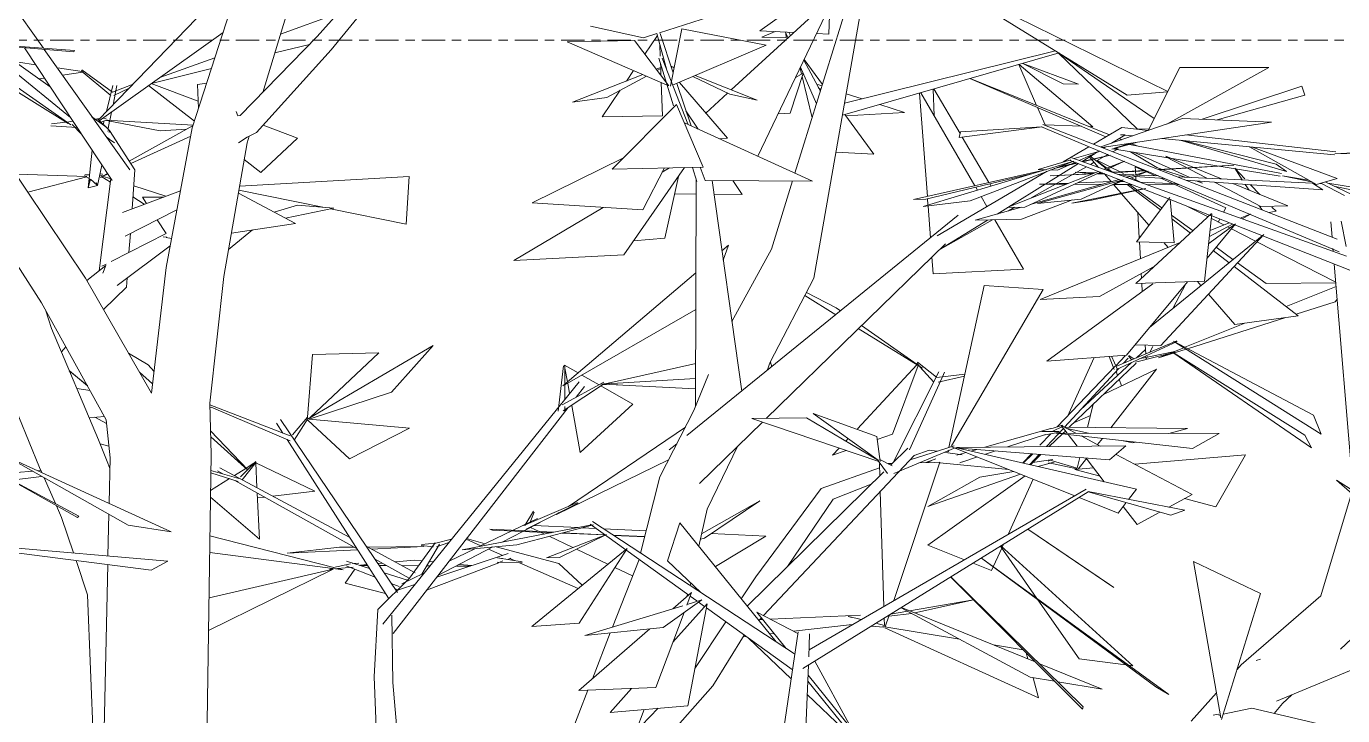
# Model space of a CAD drawing. Header units: millimetres. Extents: x 78096 to 288885, y -20632 to 149556.
# Drawn here: x 251988 to 252887, y 96038 to 96509 of the extents above; entities that cross this region are included whole.
import ezdxf

# ---------------------------------------------------------------- set-up
doc = ezdxf.new("R2010")
doc.units = ezdxf.units.MM
doc.linetypes.add('Centre', pattern=[31.75, 6.35, -4.7625, 15.875, -4.7625])
for name, color, linetype, lineweight in [('A-FLOR-LEVL', 51, 'Continuous', 9), ('G-IMPT', 8, 'Continuous', 9), ('L-PLNT', 71, 'Continuous', 9)]:
    doc.layers.add(name, color=color, linetype=linetype, lineweight=lineweight)

# ---------------------------------------------------------------- blocks, each defined once
blk = doc.blocks.new('ZZ-V - Tree Broadleaf 1 - 3dtree rotund SIMPLU-4826059-TOMH A-A')
at = {"layer": 'G-IMPT'}
for p, q in [((26489.94, 96502.42), (26546.08, 96565.65)), ((26499.49, 96493.37), (26551.66, 96557.26)), ((26436.25, 96544.55), (26340.49, 96445.5)), ((26404.65, 96440.02), (26437.94, 96543.39)), ((26837.3, 96541.46), (26724, 96505.06)), ((26792.66, 96506.27), (26838.26, 96539.16)), ((27071.39, 96464.89), (26917.39, 96540.76)), ((27043.62, 96462.47), (26918.28, 96539.76)), ((26279.99, 96526.86), (26302.88, 96494.53)), ((26452.76, 96464.21), (26473.52, 96531.92)), ((26772.99, 96465.99), (26842.26, 96529.58)), ((26791.1, 96420.71), (26842.76, 96528.37)), ((26816.58, 96409.13), (26853.07, 96527)), ((26503.89, 96518.13), (26465, 96504.12)), ((26829.47, 96337.37), (26860.97, 96516.6)), ((26840.36, 96523.37), (26839.69, 96504.15)), ((26676.85, 96509.51), (26713.06, 96501.55)), ((26731.51, 96468.49), (26739.33, 96507.66)), ((26796.92, 96496.67), (26739.33, 96507.66)), ((26792.66, 96506.27), (26815.73, 96505.23)), ((26208.93, 96501.65), (26323.77, 96491.98)), ((26324.05, 96492.93), (26209.31, 96501.64)), ((26425.65, 96505.23), (26341.11, 96444.91)), ((26437.37, 96448.4), (26489.94, 96502.42)), ((26706.83, 96499.71), (26660.79, 96498.88)), ((26729.24, 96469.19), (26660.79, 96498.88)), ((26706.83, 96499.71), (26730.44, 96468.67)), ((26722.17, 96504.47), (26713.06, 96501.55)), ((26713.89, 96490.43), (26722.52, 96503.17)), ((26722.17, 96504.49), (26728.91, 96479.54)), ((26724.32, 96504.5), (26733.35, 96477.68)), ((26793.87, 96502.06), (26802.97, 96505.8)), ((26793.87, 96502.06), (26810.48, 96501.6)), ((26810.03, 96505.48), (26811.73, 96501.55)), ((26810.25, 96504.98), (26810.48, 96501.6)), ((26812.42, 96505.38), (26813.56, 96503.24)), ((26831.32, 96504.53), (26839.69, 96504.15)), ((26279.03, 96488.46), (26307.59, 96468.02)), ((26289.88, 96494.83), (26349.87, 96404.01)), ((26303.48, 96493.69), (26361.87, 96411.24)), ((26324.05, 96492.93), (26323.77, 96491.98)), ((26448.6, 96436.8), (26499.49, 96493.37)), ((26484.8, 96497.13), (26461.05, 96491.25)), ((26724.23, 96496.87), (26724.5, 96489.15)), ((26796.92, 96496.67), (26732.96, 96469.11)), ((26997.02, 96491.21), (26849.03, 96448.66)), ((26994.71, 96492.63), (26850.46, 96456.84)), ((27050.43, 96439.44), (26996.59, 96491.08)), ((27062.13, 96446.54), (26996.98, 96491.2)), ((26256.84, 96482.34), (26319.87, 96442.99)), ((26258.22, 96486.42), (26321.68, 96442.04)), ((26280.29, 96480.73), (26321.36, 96447.17)), ((26297.58, 96483.18), (26285.92, 96484.89)), ((26329.44, 96478.49), (26312.48, 96480.98)), ((26329.09, 96479.62), (26350.07, 96464.46)), ((26417.69, 96480.52), (26376.86, 96470.42)), ((26420.08, 96487.94), (26382.38, 96474.36)), ((26721.79, 96480.05), (26725.45, 96481.49)), ((26725.61, 96480.97), (26722.4, 96479.25)), ((26723.56, 96487.6), (26733.61, 96455.03)), ((26724.68, 96483.98), (26724.78, 96481.23)), ((26724.8, 96480.53), (26724.97, 96475.87)), ((26725.73, 96487.73), (26743.23, 96442.71)), ((26734.02, 96481.06), (26731.87, 96482.08)), ((26732.05, 96482.11), (26734.07, 96481.32)), ((26821.08, 96476.8), (26820.06, 96481.06)), ((26820.33, 96481.61), (26831.21, 96456.39)), ((26822.58, 96486.31), (26833.9, 96465.08)), ((26822.79, 96486.75), (26835.34, 96469.72)), ((26981.65, 96455.42), (26969.5, 96483.3)), ((26969.79, 96483.38), (27020.11, 96440.76)), ((26999.87, 96470.16), (26972.3, 96484.1)), ((26972.36, 96484.12), (27010.28, 96470)), ((27079.67, 96481.3), (27057.94, 96438.23)), ((27140.46, 96481.28), (27070.65, 96442.66)), ((27079.67, 96481.3), (27140.46, 96481.28)), ((26300, 96473.45), (26303.62, 96474.03)), ((26316.02, 96475.98), (26329.82, 96478.16)), ((26328.69, 96479.12), (26348.89, 96462.04)), ((26408.31, 96469.66), (26414.49, 96470.57)), ((26664.55, 96457.52), (26712.57, 96476.42)), ((26715.07, 96475.34), (26688, 96460.88)), ((26701.42, 96472.03), (26706.25, 96479.16)), ((26725.14, 96470.97), (26725.94, 96448.33)), ((26735.82, 96470.34), (26745.56, 96441.39)), ((26770.44, 96432.95), (26737.59, 96471.11)), ((26772.02, 96463.04), (26746.72, 96475.04)), ((26748.29, 96475.72), (26790.75, 96458.99)), ((26813.33, 96450.11), (26822.21, 96477.25)), ((26816.85, 96474.35), (26822.14, 96477.41)), ((26828.25, 96446.82), (26821.49, 96475.07)), ((27029.13, 96433.91), (26936.16, 96473.71)), ((26936.2, 96473.72), (27031.55, 96435.32)), ((26350.36, 96468.99), (26345.98, 96451.18)), ((26364.15, 96469.97), (26350.19, 96464.37)), ((26353.14, 96468.88), (26350.47, 96455.82)), ((26361.46, 96467.19), (26351.15, 96462.06)), ((26360.91, 96466.62), (26359.57, 96466.14)), ((26406.17, 96444.72), (26374.84, 96468.98)), ((26376.62, 96470.25), (26408.72, 96458.32)), ((26408.31, 96469.66), (26408.9, 96453.21)), ((26684.89, 96447.63), (26697.19, 96465.79)), ((26755.68, 96450.1), (26770.54, 96463.74)), ((26772.02, 96463.04), (26790.75, 96458.99)), ((26832.24, 96469.58), (26835.02, 96468.69)), ((26834.18, 96465.99), (26832.51, 96467.7)), ((26851.61, 96463.36), (26862.56, 96459.84)), ((26907.03, 96393.19), (26901.77, 96463.82)), ((26939.5, 96400.49), (26902.52, 96464.04)), ((26911.66, 96448.35), (26911.04, 96466.49)), ((26911.51, 96466.62), (26929.39, 96436.22)), ((26999.87, 96470.16), (27010.28, 96470)), ((27071.27, 96464.65), (27043.62, 96462.47)), ((27163, 96468.54), (27094.8, 96445.91)), ((27105.09, 96445.5), (27165.02, 96462.29)), ((27163, 96468.54), (27165.02, 96462.29)), ((26664.55, 96457.52), (26688, 96460.88)), ((26735.57, 96455.95), (26691.63, 96411.79)), ((26753.83, 96413.2), (26735.57, 96455.95)), ((26874.53, 96455.99), (26891.51, 96450.53)), ((26987.45, 96442.13), (26982.29, 96453.97)), ((26308.48, 96442.68), (26318.15, 96443.9)), ((26318.88, 96444), (26323.11, 96444.53)), ((26336.11, 96447.61), (26346.29, 96440.33)), ((26341.3, 96446.34), (26338.26, 96446.07)), ((26339.84, 96446.13), (26348.04, 96438.23)), ((26346.49, 96445.55), (26342.04, 96444.01)), ((26345.8, 96446.74), (26343.38, 96446.53)), ((26344.43, 96444.84), (26343.8, 96442.31)), ((26405.23, 96441.82), (26345.55, 96445.22)), ((26382.61, 96437.91), (26346.08, 96444.99)), ((26348.17, 96444.58), (26347.17, 96439.7)), ((26349.46, 96450.86), (26348.27, 96445.07)), ((26435.71, 96448.22), (26434.69, 96451.17)), ((26435.71, 96448.22), (26437.37, 96448.4)), ((26684.89, 96447.63), (26725.94, 96448.33)), ((26828.61, 96403.67), (26741, 96443.46)), ((26741, 96443.46), (26741.51, 96442.05)), ((26750.48, 96439.16), (26742.08, 96451.73)), ((26813.33, 96450.11), (26804.99, 96449.64)), ((26850.54, 96449.09), (26870.45, 96422.05)), ((26851.52, 96448.31), (26891.51, 96450.53)), ((27081.46, 96446.44), (27025.58, 96426.95)), ((27142.34, 96444.03), (27026.4, 96426.63)), ((27081.46, 96446.44), (27142.34, 96444.03)), ((26308.05, 96441.45), (26325.96, 96440.21)), ((26322.65, 96442.29), (26328.71, 96436.04)), ((26348.04, 96438.23), (26346.63, 96437.82)), ((26348.04, 96438.23), (26347.76, 96436.94)), ((26365.41, 96411.37), (26348.04, 96438.23)), ((26405.17, 96441.64), (26361.62, 96417.22)), ((26403.61, 96434.46), (26362.62, 96415.67)), ((26400.85, 96439.22), (26382.61, 96437.91)), ((26386.77, 96344.66), (26404.65, 96440.02)), ((26442.21, 96429.82), (26443.63, 96434.44)), ((26442.22, 96433.77), (26448.6, 96436.8)), ((26453.11, 96441.81), (26476.65, 96433.06)), ((26985.46, 96440.72), (26928.73, 96433.49)), ((26929.66, 96437.32), (26928.73, 96433.49)), ((26929.66, 96437.32), (26985.35, 96440.79)), ((26985.08, 96440.74), (27188.59, 96355.17)), ((26985.89, 96442.43), (27187.22, 96363.89)), ((26987.45, 96442.13), (27012.39, 96441.08)), ((27017.82, 96440.85), (27020.11, 96440.76)), ((27039.93, 96440.24), (27020.58, 96428.9)), ((27041.9, 96435.06), (27032.94, 96429.51)), ((27039.09, 96435.32), (27042.33, 96435.32)), ((27039.09, 96435.32), (27047.38, 96434.55)), ((27039.93, 96440.24), (27057.84, 96438.2)), ((27058.41, 96439.17), (27050.43, 96439.44)), ((27083.8, 96435.24), (27186.17, 96423.58)), ((26345.94, 96433.74), (26347.77, 96432.47)), ((26347.88, 96432.39), (26351.51, 96429.89)), ((26426.23, 96338.37), (26442.21, 96429.82)), ((26442.22, 96433.77), (26436.34, 96429.82)), ((26451.56, 96409.58), (26476.65, 96433.06)), ((26770.44, 96432.95), (26765.12, 96432.51)), ((26930.84, 96433.76), (26949.13, 96402.66)), ((27017.51, 96427.1), (26999.77, 96416.7)), ((27028.87, 96427), (27027.55, 96426.18)), ((27033.19, 96425.37), (27050.72, 96430.28)), ((27037.41, 96425.76), (27033.73, 96425.74)), ((27033.73, 96425.74), (27148.19, 96406.93)), ((27037.41, 96425.76), (27033.83, 96423.73)), ((27045.19, 96429.45), (27035.01, 96426.07)), ((27038.08, 96432.69), (27039.92, 96431.95)), ((27045.18, 96428.72), (27149.17, 96408.87)), ((27046.8, 96429.18), (27050.41, 96427.73)), ((27066.97, 96432.72), (27185.41, 96421.64)), ((27152.51, 96410.3), (27079.9, 96431.51)), ((27145.47, 96415.12), (27081.87, 96431.32)), ((27127.09, 96427.1), (27128.92, 96426.16)), ((27127.3, 96427.08), (27172.9, 96401.25)), ((27187.16, 96405.5), (27129.26, 96426.89)), ((26331.6, 96337.36), (26277.88, 96417.39)), ((26336.12, 96424.83), (26333.48, 96398.95)), ((26451.56, 96409.58), (26440.21, 96418.37)), ((26637.01, 96388.85), (26699.34, 96419.53)), ((26844.6, 96423.49), (26870.45, 96422.05)), ((27007.13, 96417.3), (26904.2, 96386.18)), ((26936.22, 96390.22), (27007.13, 96417.3)), ((26982.75, 96411.67), (27005, 96418.25)), ((27004.75, 96417.81), (27073.02, 96390.98)), ((27008.07, 96416.51), (27005.39, 96415.32)), ((27005.77, 96419.59), (27193.56, 96352.31)), ((27007.48, 96418.98), (27024.99, 96424.16)), ((27024.91, 96423.99), (27010.89, 96417.76)), ((27021.72, 96422.57), (27012.83, 96417.07)), ((27012.95, 96417.02), (27031.88, 96421.28)), ((27013.38, 96416.87), (27031.89, 96421.27)), ((27017.48, 96420.69), (27024.12, 96413.02)), ((27029.35, 96412.28), (27018.06, 96420.95)), ((27021.1, 96416.51), (27018.5, 96415.03)), ((27030.3, 96421.72), (27022.67, 96417.4)), ((27029.8, 96412.46), (27022.84, 96417.5)), ((27023.39, 96417.81), (27032.09, 96413.36)), ((27041.73, 96417.15), (27027.84, 96411.69)), ((27028.97, 96411.28), (27041.74, 96417.15)), ((27063.84, 96412.83), (27045.97, 96423.73)), ((27048.22, 96423.36), (27073.63, 96411.95)), ((27097.98, 96405.64), (27070.03, 96420.29)), ((27108.08, 96405.17), (27070.13, 96420.6)), ((27221.47, 96424.39), (27185.62, 96422.17)), ((27185.62, 96422.17), (27213.74, 96423.16)), ((26332.62, 96406.67), (26285.51, 96408.43)), ((26331.11, 96407.89), (26334.39, 96407.82)), ((26342.91, 96414.55), (26339.87, 96400.55)), ((26343.45, 96407.93), (26341.27, 96406.99)), ((26343.1, 96408.57), (26341.58, 96408.41)), ((26346.68, 96408.84), (26343.4, 96407)), ((26346.93, 96408.47), (26343.6, 96406.94)), ((26363.51, 96384.68), (26365.41, 96411.37)), ((26753.83, 96413.2), (26691.63, 96411.79)), ((26699.63, 96353.3), (26741.11, 96412.91)), ((26712.67, 96383.9), (26727.33, 96412.6)), ((26725.84, 96409.69), (26730.87, 96412.68)), ((26746.57, 96413.04), (26749.59, 96403.26)), ((26751.84, 96413.15), (26755.1, 96404.04)), ((26897.65, 96391.08), (26986.64, 96411.1)), ((26906.06, 96391.33), (26977.35, 96408.29)), ((26988.91, 96410.34), (26913.8, 96366.32)), ((27024.09, 96410.21), (26961.58, 96385.63)), ((26973.65, 96385.84), (27025.47, 96409.67)), ((26982.75, 96411.67), (26987.79, 96411.45)), ((27010.43, 96415.58), (26987.95, 96401.67)), ((26991.06, 96407.16), (27020.2, 96408.68)), ((26991.41, 96411.29), (26995.88, 96411.1)), ((27020.7, 96408.88), (26993.57, 96407.31)), ((26993.81, 96412.21), (27009.5, 96415.94)), ((27015.76, 96413.48), (26995.38, 96401.94)), ((27003.67, 96414.56), (26995.88, 96411.1)), ((26997.03, 96413.44), (27009.01, 96416.14)), ((27008.14, 96409.73), (27020.3, 96408.86)), ((27021.46, 96409.18), (27009.16, 96409.75)), ((27023.24, 96408.64), (27028.22, 96408.29)), ((27023.72, 96408.86), (27027.07, 96409.04)), ((27026.61, 96409.22), (27024.19, 96409.08)), ((27027.43, 96408.9), (27025.84, 96408.97)), ((27027.82, 96408.75), (27032.56, 96403.26)), ((27032.11, 96410.16), (27030.02, 96411.76)), ((27033.69, 96409.63), (27030.47, 96411.97)), ((27032.76, 96413.02), (27038.81, 96409.93)), ((27055.99, 96410.92), (27033.59, 96409.63)), ((27034.19, 96409.41), (27039.91, 96409.71)), ((27048.12, 96407.94), (27036.83, 96408.47)), ((27039.3, 96409.68), (27041.04, 96408.79)), ((27039.62, 96407.47), (27046.06, 96407)), ((27056.45, 96410.73), (27039.91, 96409.71)), ((27043.19, 96406.19), (27057.93, 96410.37)), ((27045.21, 96405.46), (27058.05, 96410.32)), ((27049.11, 96413.45), (27049.28, 96410.54)), ((27049.11, 96413.45), (27054.83, 96410.86)), ((27049.29, 96410.29), (27049.42, 96407.95)), ((27064.92, 96407.17), (27051.38, 96407.79)), ((27055.27, 96410.66), (27056.69, 96410.01)), ((27056.94, 96409.9), (27062.74, 96407.27)), ((27063.84, 96412.83), (27067.5, 96411.59)), ((27116.47, 96414.43), (27065.28, 96411.46)), ((27116.47, 96414.43), (27065.7, 96411.3)), ((27067.96, 96411.44), (27083.14, 96406.32)), ((27073.95, 96411.81), (27086.5, 96406.17)), ((27122.3, 96404.51), (27117.13, 96412.39)), ((27124, 96405.28), (27117.18, 96412.38)), ((27145.47, 96415.12), (27152.51, 96410.3)), ((26301.57, 96320.52), (26249.7, 96401.11)), ((26292.22, 96396.02), (26332.69, 96406.62)), ((26330.73, 96407.25), (26334.14, 96405.36)), ((26333.48, 96398.95), (26334.36, 96405.2)), ((26335.03, 96404.86), (26333.48, 96398.95)), ((26339.87, 96400.55), (26333.48, 96398.95)), ((26335.03, 96404.86), (26339.87, 96400.55)), ((26339.87, 96400.55), (26338.95, 96402.77)), ((26340.96, 96342.21), (26349, 96405.33)), ((26343.16, 96406.87), (26341.91, 96406.16)), ((26348.67, 96402.81), (26342.87, 96406.6)), ((26348.98, 96405.24), (26343.33, 96407.02)), ((26386.62, 96393.33), (26364.62, 96400.29)), ((26552.83, 96406.7), (26437.03, 96400.18)), ((26552.83, 96406.7), (26550.91, 96374.19)), ((26727.7, 96364.73), (26736.9, 96406.86)), ((26749.1, 96404.71), (26748.61, 96249.61)), ((26828.61, 96403.67), (26755.1, 96404.04)), ((26759.9, 96404.02), (26780.16, 96260.09)), ((26780.36, 96394.44), (26774.01, 96403.95)), ((26800.5, 96357.2), (26814.91, 96403.74)), ((26941.31, 96397.4), (26940.12, 96399.43)), ((26949.68, 96401.71), (26950.57, 96400.2)), ((26987.6, 96401.45), (26962.81, 96386.11)), ((26977.42, 96387.53), (27038.04, 96404.73)), ((26994.58, 96401.48), (26978.01, 96392.09)), ((27040.91, 96404.58), (26982.34, 96388.3)), ((27003.81, 96402.24), (26983.62, 96401.52)), ((27001.82, 96401.45), (26983.62, 96401.51)), ((27025.54, 96401.37), (27007.56, 96401.43)), ((27032.91, 96403.27), (27009.77, 96402.45)), ((27012.26, 96391.33), (27040.23, 96404.16)), ((27019.16, 96390.61), (27056.4, 96398.63)), ((27033.05, 96400.86), (27040.61, 96403.72)), ((27034.25, 96401.31), (27039.45, 96395.3)), ((27046.77, 96401.3), (27034.32, 96401.34)), ((27039.72, 96403.39), (27041.67, 96403.3)), ((27066.28, 96383.91), (27043.63, 96401.31)), ((27067.3, 96385.27), (27045.18, 96401.3)), ((27046.55, 96405.97), (27052.69, 96402.83)), ((27048.77, 96406.81), (27069.29, 96405.33)), ((27049.49, 96406.76), (27049.62, 96404.4)), ((27052.53, 96402.84), (27077.77, 96401.76)), ((27079.14, 96401.19), (27056.93, 96401.26)), ((27066.58, 96405.53), (27074.58, 96401.9)), ((27076.13, 96401.2), (27111.02, 96385.38)), ((27170.18, 96402.3), (27077.82, 96406.57)), ((27083.64, 96404.3), (27177.28, 96397.56)), ((27090.66, 96403.79), (27095.2, 96402.26)), ((27092.01, 96403.7), (27095.2, 96402.26)), ((27134.97, 96386.25), (27103.23, 96402.89)), ((27153.46, 96386.71), (27115.93, 96401.97)), ((27126.89, 96397.52), (27124.36, 96401.37)), ((27134.37, 96394.48), (27128, 96401.11)), ((27167.48, 96404.32), (27149.68, 96407.24)), ((27169.59, 96403.12), (27149.71, 96407.15)), ((27170.18, 96402.3), (27177.28, 96397.56)), ((27187.16, 96405.5), (27172.9, 96401.25)), ((27176.81, 96401.66), (27175.3, 96401.96)), ((27175.87, 96402.14), (27192.09, 96393.84)), ((27197.14, 96394.51), (27178.88, 96403.03)), ((27204.53, 96398.24), (27180.83, 96402.13)), ((27227.95, 96391.3), (27185.68, 96399.86)), ((26396.6, 96397.07), (26357.07, 96382.27)), ((26371.76, 96387.77), (26364.09, 96392.77)), ((26385.1, 96392.76), (26370.56, 96392.59)), ((26370.56, 96392.59), (26373.35, 96388.36)), ((26436.21, 96395.46), (26475.23, 96374.65)), ((26493.86, 96385.8), (26436.56, 96397.47)), ((26749.07, 96394.74), (26734.28, 96394.88)), ((26780.36, 96394.44), (26761.23, 96394.63)), ((26897.65, 96391.08), (26906.06, 96391.33)), ((26936.22, 96390.22), (26904.2, 96386.18)), ((26907.45, 96387.53), (26907.15, 96391.59)), ((26947.8, 96386.24), (26943.8, 96393.11)), ((26971.44, 96377.56), (27006.23, 96390.72)), ((27012.26, 96391.33), (26982.34, 96388.3)), ((27054.47, 96398.27), (27005.86, 96388.65)), ((27019.16, 96390.61), (27005.86, 96388.65)), ((27039.68, 96395.03), (27058.39, 96373.41)), ((27049.87, 96362.08), (27072.66, 96392.39)), ((27050, 96397.81), (27050.08, 96396.36)), ((27075.69, 96361.38), (27073.06, 96391.21)), ((27073.08, 96390.96), (27101.01, 96379.98)), ((26394.13, 96383.91), (26358.79, 96366.07)), ((26476.63, 96387.16), (26460.55, 96382.48)), ((26501.34, 96385.22), (26468.34, 96378.33)), ((26476.63, 96387.16), (26501.34, 96385.22)), ((26550.91, 96374.19), (26499.07, 96384.74)), ((26624.44, 96349.36), (26685.48, 96385.68)), ((26637.01, 96388.85), (26712.67, 96383.9)), ((26909.14, 96364.85), (26907.52, 96386.6)), ((26939.73, 96376.85), (26971.3, 96385.8)), ((26962.04, 96385.63), (26954.7, 96381.09)), ((26973.65, 96385.84), (26961.58, 96385.63)), ((26966.77, 96385.72), (26962.52, 96383.31)), ((27101.35, 96381.38), (27049.57, 96333.63)), ((27050.89, 96382.08), (27051.87, 96364.74)), ((27088.72, 96369.74), (27074.01, 96380.4)), ((27085.39, 96386.12), (27098.96, 96379.19)), ((27096.43, 96335.18), (27101.58, 96381.29)), ((27109.47, 96382.44), (27111.02, 96385.38)), ((27120.94, 96378.33), (27127.77, 96381.11)), ((27122.16, 96377.89), (27127.95, 96381.04)), ((27135.79, 96383.95), (27133.93, 96386.8)), ((27153.46, 96386.71), (27134.97, 96386.25)), ((27145.34, 96383.04), (27140.32, 96382.19)), ((27145.34, 96383.04), (27142.58, 96385.92)), ((26380.74, 96377.15), (26386.84, 96367.89)), ((26475.23, 96374.65), (26431.42, 96368.09)), ((26928.09, 96380.25), (26742.63, 96229.61)), ((26951.58, 96377.11), (26916.1, 96357)), ((26948.14, 96377.03), (26916.18, 96357.25)), ((26971.44, 96377.56), (26939.73, 96376.85)), ((26972.74, 96343.38), (26953.09, 96377.15)), ((27086.91, 96368.07), (27074.24, 96377.8)), ((27098.19, 96350.95), (27117.71, 96374.46)), ((27117.71, 96374.46), (27099.33, 96361.09)), ((27099.85, 96365.76), (27115.52, 96374.28)), ((27100.31, 96369.93), (27113.22, 96375.19)), ((27101.22, 96378.03), (27109.64, 96373.73)), ((27101.42, 96379.82), (27195.85, 96342.72)), ((27105.9, 96375.64), (27106.95, 96377.65)), ((27112.15, 96372.45), (27113.79, 96371.61)), ((27182.73, 96375.9), (27183.61, 96365.3)), ((27189.87, 96376.29), (27193.32, 96358.96)), ((26386.9, 96367.92), (26349.31, 96348.76)), ((26361.4, 96354.92), (26362.32, 96367.85)), ((26387.21, 96365.42), (26384.86, 96365.46)), ((26390.45, 96364.29), (26386.91, 96365.03)), ((26429.47, 96356.93), (26445.84, 96370.25)), ((26727.7, 96364.73), (26706.18, 96362.72)), ((27058.88, 96303.6), (27136.97, 96367.16)), ((27066.62, 96291.33), (27136.97, 96367.16)), ((27114.88, 96371.05), (27131.39, 96362.61)), ((26389.54, 96359.42), (26353.41, 96332.35)), ((26771.19, 96359.78), (26766.67, 96355.95)), ((26771.19, 96359.78), (26767.55, 96349.68)), ((26773.46, 96307.68), (26800.5, 96357.2)), ((26919.4, 96360.81), (26796.89, 96241.42)), ((26984.18, 96322.64), (27079.93, 96361.63)), ((27049.87, 96362.08), (27075.69, 96361.38)), ((27052.02, 96362.02), (27052.67, 96350.53)), ((27068.63, 96361.57), (27071.54, 96358.21)), ((27113.25, 96347.85), (27102.48, 96356.12)), ((27115.91, 96350.02), (27104.37, 96358.39)), ((27132.32, 96362.14), (27186.14, 96334.63)), ((27184.25, 96357.5), (27184.41, 96355.59)), ((26332.58, 96335.64), (26345.58, 96345.83)), ((26345.7, 96346.92), (26342.88, 96345.48)), ((26345.58, 96345.83), (26343.55, 96340.78)), ((26376.69, 96258.73), (26386.77, 96344.66)), ((26624.44, 96349.36), (26699.63, 96353.3)), ((26910.97, 96340.26), (26910.11, 96351.75)), ((27024.6, 96324.85), (27061.11, 96344.7)), ((27160.53, 96311.55), (27116.64, 96345.24)), ((27138.56, 96333.6), (27119, 96347.78)), ((27185.13, 96346.93), (27197.95, 96191.98)), ((26376.69, 96258.73), (26331.6, 96337.36)), ((26359.72, 96331.16), (26360.16, 96337.41)), ((26416.7, 96251.73), (26426.23, 96338.37)), ((26748.9, 96340.88), (26657.87, 96263.69)), ((26799.72, 96279.82), (26829.47, 96337.37)), ((26972.74, 96343.38), (26910.97, 96340.26)), ((27053.25, 96340.42), (27053.43, 96337.19)), ((26343.98, 96315.77), (26359.72, 96331.16)), ((26824.35, 96327.48), (26844.74, 96317.03)), ((26945.94, 96332.3), (26921.75, 96221.43)), ((26923.5, 96222.58), (26986.08, 96329.46)), ((26945.94, 96332.3), (26986.08, 96329.46)), ((27061.11, 96333.29), (26988.67, 96280.59)), ((27043.12, 96284.61), (27084.78, 96334.8)), ((27096.43, 96335.18), (27049.57, 96333.63)), ((27053.62, 96333.77), (27053.95, 96328.08)), ((27074.74, 96316.51), (27083.67, 96333.46)), ((27091.6, 96335.02), (27094.03, 96332.21)), ((27099.11, 96326.35), (27117.09, 96305.56)), ((27138.56, 96333.6), (27186.18, 96334.18)), ((27186.39, 96331.65), (27152.26, 96317.9)), ((26345.89, 96240.44), (26301.57, 96320.52)), ((26823.29, 96325.42), (26844.45, 96312.31)), ((27024.6, 96324.85), (26984.18, 96322.64)), ((27185.67, 96321.04), (27159.13, 96312.62)), ((27185.67, 96321.04), (27187.11, 96322.97)), ((26308.43, 96302.91), (26304.23, 96315.72)), ((26748.82, 96315.95), (26659.32, 96264.32)), ((26847.71, 96314.95), (26844.74, 96317.03)), ((27152.1, 96310.39), (27084.92, 96289.06)), ((27160.53, 96311.55), (27117.09, 96305.56)), ((26340.5, 96226.87), (26308.43, 96302.91)), ((26859.85, 96302.77), (26903.63, 96275.65)), ((26900.19, 96278.23), (26862.05, 96304.92)), ((27124.01, 96306.51), (27083.1, 96290.03)), ((26315.17, 96286.94), (26318.27, 96290.35)), ((26569.39, 96291.24), (26483.75, 96241.05)), ((26569.39, 96291.24), (26540.8, 96259.34)), ((27077.52, 96294.41), (27035.94, 96276.94)), ((27077.73, 96293.97), (27036.26, 96274.82)), ((27049.02, 96291.72), (27066.62, 96291.33)), ((27056.01, 96291.57), (27056.36, 96285.52)), ((27059, 96286.63), (27061.11, 96290.64)), ((27170.89, 96243.54), (27075.26, 96294.18)), ((27176.23, 96230.7), (27076.56, 96293.36)), ((26300.32, 96207.83), (26267.73, 96287.16)), ((26361.07, 96285.97), (26374.44, 96277.95)), ((26486.75, 96284.99), (26483.41, 96242.28)), ((26485.31, 96241.97), (26532.06, 96286.16)), ((26486.75, 96284.99), (26532.06, 96286.16)), ((27043.12, 96284.61), (26988.67, 96280.59)), ((27002.74, 96242.8), (27021.03, 96282.98)), ((27031.25, 96283.74), (27034.72, 96274.82)), ((27032.8, 96283.85), (27037.05, 96274.82)), ((27035.76, 96277.33), (27042.32, 96284.19)), ((27041.06, 96279.09), (27044.28, 96282.58)), ((27044.55, 96284.03), (27046.71, 96281.47)), ((27044.8, 96284.45), (27048.27, 96282.12)), ((27049.4, 96279.79), (27076.14, 96286.79)), ((27056.19, 96288.54), (27050.09, 96282.89)), ((27056.49, 96283.11), (27052.35, 96282.25)), ((27056.44, 96284.05), (27056.56, 96282)), ((27056.56, 96282), (27057.49, 96283.76)), ((27076.07, 96287.22), (27057.23, 96283.27)), ((27082.35, 96289.72), (27065.07, 96282.76)), ((27083.91, 96288.74), (27065.07, 96282.76)), ((27075.51, 96286.08), (27169.67, 96221.4)), ((27164.97, 96230.02), (27075.61, 96286.11)), ((26320.61, 96274.03), (26332.93, 96263.86)), ((26332.98, 96263.77), (26320.63, 96273.99)), ((26368.51, 96272.98), (26377.41, 96264.93)), ((26378.45, 96273.74), (26374.44, 96277.95)), ((26658.25, 96277.42), (26654.77, 96246.37)), ((26659.25, 96276.24), (26658.95, 96277.86)), ((26658.95, 96277.86), (26668.31, 96272.55)), ((26659.35, 96277.44), (26659.3, 96254.37)), ((26661.05, 96266.39), (26659.35, 96275.71)), ((26748.71, 96278.95), (26686.91, 96265.02)), ((26797.58, 96274.24), (26799.72, 96279.82)), ((26799.77, 96279.82), (26800.69, 96276.77)), ((26859.28, 96234.39), (26899.92, 96277.95)), ((26900.7, 96277.47), (26883.11, 96230.68)), ((26914.9, 96273.3), (26883.64, 96211.18)), ((26899.75, 96279.09), (26901.8, 96276.88)), ((26900.28, 96279.82), (26913.29, 96269.65)), ((26901.98, 96276.67), (26911.58, 96266.29)), ((26918.75, 96273.11), (26917.33, 96269.92)), ((26995.83, 96235.58), (27035.46, 96277.01)), ((27000.73, 96235.39), (27037.81, 96275.57)), ((27049.65, 96279.22), (27004.04, 96235.33)), ((27046.47, 96279.53), (27011.74, 96247.33)), ((27063.75, 96275.03), (27027.46, 96257.86)), ((27063.75, 96275.03), (27032.36, 96235.05)), ((27036.03, 96273.65), (27037.1, 96270.84)), ((26669.07, 96266.41), (26657.46, 96252.09)), ((26685.86, 96266.09), (26657.46, 96250.75)), ((26686.47, 96265.29), (26658.19, 96246.5)), ((26662.52, 96258.33), (26661.23, 96265.42)), ((26670.97, 96271.04), (26682.69, 96264.38)), ((26683.85, 96264.84), (26748.67, 96268.67)), ((26683.98, 96263.64), (26705.84, 96251.22)), ((26684.88, 96264.4), (26695.18, 96264.68)), ((26687.01, 96264.68), (26685.23, 96264.77)), ((26748.65, 96261.53), (26689.84, 96264.54)), ((26747.44, 96246.75), (26757.53, 96271.39)), ((26917.1, 96269.4), (26894.89, 96219.84)), ((26932.73, 96271.76), (26913.52, 96269.47)), ((26932.41, 96270.3), (26914.45, 96266.27)), ((27038.12, 96268.12), (27039.8, 96263.7)), ((26325.79, 96261.75), (26334.79, 96260.5)), ((26540.8, 96259.34), (26484.62, 96240.97)), ((26672.7, 96263.24), (26667.04, 96255.93)), ((26417.52, 96216.7), (26416.7, 96251.73)), ((26416.72, 96250.64), (26471.61, 96229.38)), ((26416.76, 96249.14), (26418.08, 96248.95)), ((26417.47, 96249.04), (26471.61, 96226.03)), ((26657.15, 96251.72), (26534.8, 96100.83)), ((26661.64, 96248.96), (26541.86, 96094.29)), ((26659.29, 96249.59), (26659.29, 96246.37)), ((26669.85, 96218.16), (26663.98, 96250.34)), ((26669.85, 96218.16), (26705.84, 96251.22)), ((26724.24, 96201.52), (26747.44, 96246.75)), ((27020.37, 96251.04), (27016.4, 96235.21)), ((26334.16, 96241.9), (26344.6, 96242.77)), ((26338.03, 96242.22), (26346.13, 96238.01)), ((26348.52, 96214.49), (26345.89, 96240.44)), ((26462.29, 96238.09), (26466.62, 96231.32)), ((26464.84, 96240.73), (26544.82, 96122.29)), ((26483.35, 96242.36), (26473.14, 96230.24)), ((26483.83, 96241.67), (26474.37, 96226.62)), ((26512.03, 96213.83), (26483.54, 96240.29)), ((26553.09, 96234.76), (26484.57, 96240.98)), ((26794.28, 96238.89), (26751.27, 96196.98)), ((26787.19, 96241.3), (26824.55, 96241.79)), ((26787.19, 96241.3), (26873.77, 96211.89)), ((26824.55, 96241.79), (26873.6, 96212.63)), ((26828.97, 96244.84), (26872.49, 96229.09)), ((26828.97, 96244.84), (26873.36, 96212.96)), ((26999.58, 96236.68), (26991.42, 96234.27)), ((27002.48, 96231.32), (26998.44, 96236.59)), ((26998.44, 96236.59), (27008.48, 96231.31)), ((27007.5, 96238.65), (27018.44, 96243.35)), ((27170.89, 96243.54), (27176.23, 96230.7)), ((26442.67, 96206.15), (26417.14, 96233.02)), ((26417.23, 96228.91), (26442.54, 96206.02)), ((26553.09, 96234.76), (26512.03, 96213.83)), ((26741.67, 96235.5), (26661.75, 96181.26)), ((26851.33, 96225.87), (26852.96, 96227.61)), ((26872.49, 96229.09), (26874.81, 96211.92)), ((26872.77, 96227.01), (26883.11, 96230.68)), ((26991.32, 96234.53), (26946.34, 96221.71)), ((26987.8, 96230.48), (26961.79, 96221.87)), ((26983.98, 96223.18), (26991.33, 96230.87)), ((26997.07, 96232.55), (26985.36, 96232.5)), ((26997.29, 96231.93), (26986.35, 96229.98)), ((26988.49, 96222.13), (26999.98, 96234.58)), ((26999.39, 96230.85), (26990.35, 96222.15)), ((26999.95, 96236.08), (26992.24, 96232.53)), ((27106.43, 96231.11), (26995.07, 96231.34)), ((26995.07, 96231.34), (27088.34, 96220.76)), ((26999.59, 96235.09), (26998.38, 96235.35)), ((27001.38, 96232.76), (26999.89, 96231.33)), ((27084.91, 96234.55), (27000.79, 96235.36)), ((27017.12, 96231.29), (27002.49, 96234.46)), ((27009.37, 96222.34), (27003.17, 96230.42)), ((27012.09, 96229.41), (27025.24, 96222.49)), ((27026.64, 96227.76), (27023.3, 96223.51)), ((27084.91, 96234.55), (27072.15, 96231.18)), ((27106.43, 96231.11), (27088.34, 96220.76)), ((27164.97, 96230.02), (27169.67, 96221.4)), ((26346.88, 96210.85), (26340.5, 96226.87)), ((26347.71, 96222.47), (26341.6, 96224.09)), ((26469.4, 96226.97), (26538.77, 96118.47)), ((26735.81, 96224.06), (26730.59, 96219.83)), ((26756.54, 96179.47), (26777.55, 96222.59)), ((26842.3, 96216.2), (26846.82, 96221.04)), ((26842.3, 96216.2), (26851.49, 96219.46)), ((26893.72, 96221.1), (26882.03, 96209.59)), ((26925.97, 96221.36), (26884.04, 96203.82)), ((26925.39, 96222.57), (26895.21, 96213.09)), ((26897.97, 96216.02), (26908.36, 96219.73)), ((26908.36, 96219.73), (26913.81, 96218.93)), ((26921.11, 96218.5), (26921.86, 96219.77)), ((26923.17, 96222.27), (27007.88, 96188.46)), ((27031.6, 96212.99), (26926.15, 96221.28)), ((27042.76, 96222.66), (26927.03, 96221.52)), ((27050.04, 96193.04), (26928.17, 96221.12)), ((26940.77, 96220.13), (26937.06, 96219.07)), ((26953.52, 96219.13), (26946.67, 96216.86)), ((27031.6, 96212.99), (27042.76, 96222.66)), ((27047.57, 96224.69), (27040.89, 96226.14)), ((27049.39, 96225.18), (27047.57, 96224.69)), ((26360.89, 96168.37), (26276.96, 96215.76)), ((26390.33, 96163.88), (26277.79, 96215.45)), ((26348.35, 96207.15), (26346.88, 96210.85)), ((26347.82, 96183.36), (26348.52, 96214.49)), ((26407.93, 95547.26), (26417.52, 96216.7)), ((26448.04, 96212.01), (26437.66, 96201.5)), ((26448.34, 96211.5), (26438.79, 96199.48)), ((26441.47, 96207.42), (26446.77, 96210.73)), ((26448.02, 96211.09), (26448.84, 96194.08)), ((26448.09, 96210.98), (26488.51, 96191.74)), ((26730.14, 96213.02), (26653.68, 96175.78)), ((26898.22, 96216.29), (26795.06, 96106.62)), ((26873.43, 96212.35), (26879.81, 96203.71)), ((26874.27, 96210.3), (26874.52, 96202.2)), ((26874.61, 96213.41), (26883, 96208.98)), ((26880.19, 96210.47), (26883, 96210.54)), ((26884.22, 96116.86), (26915.6, 96211.44)), ((26901.32, 96211.05), (26915.6, 96211.44)), ((26906.1, 96211.18), (26912.73, 96213.79)), ((26912.73, 96213.79), (26907.45, 96211.78)), ((26907.59, 96211.77), (26912.02, 96211.34)), ((26915.46, 96211.01), (26962.72, 96206.48)), ((26919.45, 96218.12), (26930.72, 96216.48)), ((26933.63, 96218.1), (26927.29, 96216.29)), ((26930.96, 96211.66), (26929.34, 96211.12)), ((26941.24, 96215.06), (26931.21, 96211.74)), ((26972.29, 96210.96), (26978.25, 96217.18)), ((26979.16, 96217.11), (26972.47, 96210.91)), ((26977.14, 96209.84), (26983.54, 96216.77)), ((26984.66, 96216.68), (26977.47, 96209.76)), ((26992.78, 96213.31), (26978.95, 96211.19)), ((26993.82, 96211.44), (26982.65, 96208.57)), ((26990.87, 96212.78), (26989.53, 96212.19)), ((26989.67, 96210.51), (26991.65, 96211.05)), ((27009.25, 96207.04), (26989.98, 96211.07)), ((27009.47, 96207.45), (26990.87, 96212.78)), ((27011.24, 96214.59), (27009.45, 96207.45)), ((27015.8, 96213.95), (27010.08, 96206.67)), ((27027.93, 96198.14), (27015.57, 96214.25)), ((27036.02, 96216.82), (27087.97, 96189.48)), ((27048.91, 96210.03), (27124.44, 96216.57)), ((27104.22, 96180.91), (27124.44, 96216.57)), ((26327.07, 96174.68), (26266.45, 96207.15)), ((26326.21, 96173.68), (26266.45, 96207.15)), ((26273.36, 96203.45), (26295.59, 96205.24)), ((26281.23, 96199.23), (26301.69, 96201.8)), ((26299.4, 96205.55), (26301.25, 96205.7)), ((26301.81, 96204.45), (26300.32, 96207.83)), ((26311.17, 96183.2), (26303.4, 96200.84)), ((26417.34, 96204.22), (26436.09, 96198.21)), ((26417.37, 96205.85), (26436.57, 96200.4)), ((26421.99, 96205.55), (26425.64, 96203.5)), ((26423.5, 96207.7), (26512.22, 96160)), ((26433.41, 96202.38), (26441.19, 96207.24)), ((26711.09, 96149.31), (26724.24, 96201.52)), ((26877.2, 96204.85), (26783.95, 96113.09)), ((26834.51, 96193.4), (26874.35, 96207.6)), ((26907.33, 96181.07), (26970.61, 96203.34)), ((26907.33, 96181.07), (26942.85, 96201.29)), ((26907.43, 96154.84), (26973.81, 96202.06)), ((26966.1, 96205.14), (26942.85, 96201.29)), ((27007.82, 96206.47), (27020.68, 96207.59)), ((27025.04, 96201.91), (27007.82, 96206.47)), ((26417.17, 96192.23), (26429.98, 96200.24)), ((26433.72, 96198.97), (26517.23, 96152.15)), ((26459.63, 96188.28), (26488.51, 96191.74)), ((26789.79, 96133.09), (26834.51, 96193.4)), ((27015.64, 96192.95), (26826.16, 96083.24)), ((26842.58, 96186.11), (26868.6, 96196.38)), ((26874.85, 96191.45), (26877.26, 96112.83)), ((26979.38, 96199.83), (26962.17, 96161.99)), ((27050.04, 96193.04), (27044.62, 96186.02)), ((27186.59, 96199.13), (27208.11, 96180.4)), ((27186.59, 96199.13), (27248.11, 96160.4)), ((26417.1, 96187.54), (26450.55, 96158.95)), ((26449.02, 96190.39), (26450.55, 96158.95)), ((26449.18, 96187.02), (26454, 96187.6)), ((26667.95, 96183.92), (26631.29, 96168.18)), ((26668.31, 96183.35), (26632.77, 96165.77)), ((26792.54, 96185.17), (26752.77, 96162.54)), ((26792.54, 96185.17), (26754.74, 96159.57)), ((26811.53, 96140.23), (26842.58, 96186.11)), ((27016.95, 96191.15), (26821.94, 96070.43)), ((27010.75, 96187.31), (27037.41, 96176.67)), ((27016.93, 96191.33), (27083.09, 96178.65)), ((27073.5, 96175.21), (27016.95, 96191.15)), ((27042.93, 96183.83), (27037.41, 96176.67)), ((27072.09, 96180.76), (27087.97, 96189.48)), ((27104.22, 96180.91), (27082.74, 96186.61)), ((27175.93, 96120.01), (27197, 96190.07)), ((26315.34, 96173.73), (26311.81, 96181.75)), ((26323.51, 96149.41), (26315.34, 96173.73)), ((26327.07, 96174.68), (26326.21, 96173.68)), ((26347.01, 96147.39), (26347.65, 96175.85)), ((26637.94, 96177.9), (26631.86, 96168.21)), ((26638.36, 96177.3), (26635.56, 96170.52)), ((26655.44, 96176.98), (26653.68, 96175.78)), ((26750.88, 96154.07), (26756.54, 96179.47)), ((27050.4, 96168.84), (27040.91, 96181.21)), ((27050.4, 96168.84), (27065.9, 96177.35)), ((27073.5, 96175.21), (27083.09, 96178.65)), ((26360.89, 96168.37), (26390.33, 96163.88)), ((26677.74, 96168.54), (26589.04, 96151.52)), ((26623.04, 96164.49), (26600.82, 96153.78)), ((26609.87, 96165.06), (26608.09, 96165.68)), ((26608.09, 96165.68), (26651.85, 96163.57)), ((26609.87, 96165.06), (26650.41, 96163.29)), ((26640.58, 96172.93), (26623.94, 96164.92)), ((26626.46, 96155.05), (26678.94, 96168.76)), ((26642.39, 96170.31), (26631.35, 96164.56)), ((26641.7, 96164.06), (26635.78, 96166.87)), ((26668.37, 96166.74), (26638.13, 96168.09)), ((26680.56, 96166.19), (26670.79, 96166.63)), ((26676.66, 96169), (26744.01, 96120.53)), ((26678.09, 96170.92), (26816.25, 96080.45)), ((26714.95, 96164.65), (26685.67, 96165.96)), ((26729.55, 96144.13), (26737.93, 96170.12)), ((26803.6, 96088.73), (26737.93, 96170.12)), ((27031.47, 96127.81), (26975.73, 96165.64)), ((27034.42, 96125.89), (26975.74, 96165.64)), ((26387.98, 96143.86), (26233.11, 96157.18)), ((26376.62, 96137.77), (26234.15, 96155.9)), ((26501.35, 96139.5), (26416.73, 96161.19)), ((26553.04, 96132.23), (26570.64, 96156.4)), ((26561.29, 96155.12), (26570.77, 96156.01)), ((26561.62, 96134.9), (26573.58, 96155.41)), ((26581.83, 96158.83), (26571.15, 96156.15)), ((26579.93, 96156.49), (26571.66, 96153.5)), ((26591.79, 96158.76), (26601.91, 96154.31)), ((26604.89, 96155.74), (26592.13, 96159.2)), ((26630.57, 96164.16), (26616.39, 96156.77)), ((26645.36, 96162.32), (26642.6, 96163.63)), ((26646.79, 96146.13), (26687.67, 96162.1)), ((26664.73, 96153.14), (26648.54, 96160.82)), ((26655.57, 96146.3), (26687.67, 96162.1)), ((26657.46, 96162.98), (26686.8, 96161.7)), ((26657.95, 96163.27), (26686.53, 96161.89)), ((26692.3, 96161.62), (26713.93, 96160.57)), ((26692.55, 96161.45), (26713.91, 96160.52)), ((26754.74, 96159.57), (26751.94, 96158.84)), ((26796.73, 96160.98), (26759.29, 96162.66)), ((26796.73, 96160.98), (26762.14, 96140.11)), ((26416.56, 96149.72), (26507.81, 96137.84)), ((26469.58, 96149.39), (26505.32, 96153.32)), ((26469.58, 96149.39), (26517.56, 96151.64)), ((26515.01, 96153.4), (26505.32, 96153.32)), ((26523.42, 96153.97), (26557.06, 96135.88)), ((26562.93, 96153.77), (26524.36, 96153.47)), ((26526.94, 96152.08), (26562.93, 96153.77)), ((26560.99, 96154.5), (26569.43, 96153.5)), ((26620.51, 96148.96), (26571.71, 96132.83)), ((26610.15, 96153.51), (26572.55, 96133.92)), ((26597.86, 96152.35), (26580.26, 96143.88)), ((26626.46, 96155.05), (26589.04, 96151.52)), ((26607.2, 96151.98), (26616.83, 96147.74)), ((26655.23, 96142.12), (26612.36, 96153.72)), ((26701.77, 96152.52), (26636.69, 96099.19)), ((26688.68, 96141.79), (26667.14, 96152)), ((26668.99, 96101.45), (26701.77, 96152.52)), ((26907.43, 96154.84), (26932.43, 96144.78)), ((26957.96, 96152.75), (26950.95, 96137.33)), ((26981.97, 96118.29), (26957.05, 96154.07)), ((26957.3, 96154.23), (27047.37, 96072.26)), ((26959.16, 96155.38), (26958.25, 96153.37)), ((26333.11, 96120.81), (26325.22, 96144.31)), ((26342.02, 95925.73), (26346.88, 96141.56)), ((26376.62, 96137.77), (26387.98, 96143.86)), ((26500.84, 96138.32), (26415.8, 96096.48)), ((26416.12, 96118.79), (26500.84, 96138.32)), ((26514.51, 96139.71), (26498.34, 96138.25)), ((26512.78, 96141.94), (26501.23, 96139.47)), ((26507.81, 96137.84), (26504.09, 96138.8)), ((26509.16, 96128.71), (26515.78, 96138.23)), ((26509.76, 96140.57), (26529.55, 96132.89)), ((26509.97, 96143.77), (26525.71, 96138.89)), ((26518.4, 96142.33), (26514.02, 96142.21)), ((26524.42, 96140.91), (26519.09, 96140.95)), ((26524, 96141.57), (26519.52, 96141.18)), ((26529.17, 96145.46), (26552.99, 96132.11)), ((26534.46, 96142.5), (26531.35, 96142.22)), ((26537.46, 96140.81), (26532.28, 96140.85)), ((26556.86, 96144.47), (26543.31, 96143.28)), ((26559.18, 96140.66), (26548.03, 96140.74)), ((26561.62, 96144.01), (26556.86, 96144.47)), ((26614.19, 96142.68), (26564.78, 96123.88)), ((26567.05, 96140.6), (26564.96, 96140.62)), ((26569.23, 96143.29), (26566.66, 96143.53)), ((26594.64, 96140.41), (26585.13, 96140.48)), ((26595.69, 96140.76), (26587.22, 96141.57)), ((26630.02, 96142.62), (26613.05, 96143.12)), ((26630.09, 96143.35), (26613.34, 96146.13)), ((26613.34, 96146.13), (26616.68, 96145.62)), ((26616.99, 96144.02), (26614.93, 96143.12)), ((26622.31, 96145.77), (26620.24, 96144.98)), ((26621.78, 96145.57), (26624.85, 96144.22)), ((26628.37, 96142.66), (26668.31, 96125.1)), ((26646.79, 96146.13), (26655.57, 96146.3)), ((26655.23, 96142.12), (26671.11, 96127.39)), ((26691.9, 96098.71), (26709.99, 96145.01)), ((26705.6, 96133.76), (26693.43, 96139.53)), ((26729.55, 96144.13), (26752.27, 96122.35)), ((26938.25, 96142.43), (26950.95, 96137.33)), ((27063.12, 96057.8), (26943.94, 96145.96)), ((26943.96, 96145.97), (27072.08, 96052.67)), ((27134.7, 96121.76), (27088.93, 96143.61)), ((27107.63, 96036.82), (27088.93, 96143.61)), ((26536.74, 96121.65), (26509.16, 96128.71)), ((26531.45, 96110.86), (26553.04, 96132.23)), ((26535.75, 96135.78), (26551.72, 96130.83)), ((26540.54, 96128.62), (26546.13, 96126.45)), ((26562.94, 96135.53), (26547.96, 96128.31)), ((26744.9, 96127.17), (26745.31, 96129.02)), ((26779.87, 96118.14), (26789.79, 96133.09)), ((27012.96, 96042.58), (26922.99, 96132.98)), ((27013.57, 96044.22), (26923.01, 96133)), ((26333.11, 96120.81), (26342.58, 95883.75)), ((26544.82, 96124.1), (26542.69, 96125.44)), ((26546.95, 96124.65), (26543.9, 96123.64)), ((26556.74, 96127.88), (26546.95, 96124.65)), ((26745.91, 96122.4), (26733.15, 96111.3)), ((26742.6, 96119.52), (26743.2, 96121.11)), ((26742.64, 96113.69), (26745.91, 96122.4)), ((26744.95, 96119.85), (26749.39, 96116.66)), ((27031.47, 96127.81), (27034.42, 96125.89)), ((27134.7, 96121.76), (27108.11, 96035.6)), ((27121.55, 96072.85), (27175.93, 96120.01)), ((26528.85, 96064.65), (26531.45, 96110.86)), ((26739.96, 96113.38), (26673.01, 96092.94)), ((26726.41, 96098.44), (26753, 96117.36)), ((26756.64, 96114.6), (26733.1, 96088.33)), ((26753, 96117.36), (26742.85, 96114.26)), ((26743.27, 96045.01), (26756.64, 96114.6)), ((26750.7, 96115.72), (26754.67, 96112.86)), ((26756.11, 96111.83), (26814.58, 96069.75)), ((26977.22, 96064.4), (26889.12, 96112.02)), ((26889.28, 96112.12), (26980.73, 96074.97)), ((26938.48, 96117.42), (26894.93, 96109.82)), ((26938.5, 96117.4), (26898.57, 96108.38)), ((27010.73, 96077), (26982.63, 96117.34)), ((26541.62, 96060.86), (26540.93, 96106.87)), ((26668.99, 96101.45), (26636.69, 96099.19)), ((26721.47, 96057.39), (26740.74, 96108.64)), ((26748.13, 96070.33), (26769.35, 96102.3)), ((26790.43, 96109.02), (26818.49, 96094.47)), ((26790.43, 96109.02), (26810.57, 96084.17)), ((26793.62, 96105.09), (26791.89, 96103.25)), ((26794.53, 96103.96), (26792.47, 96103.87)), ((26861.43, 96106.94), (26799.74, 96104.19)), ((26855.53, 96105.33), (26852.82, 96105.91)), ((26861.77, 96103.86), (26853.43, 96105.92)), ((26877.5, 96104.83), (26877.65, 96099.94)), ((26878.26, 96098.91), (26880.93, 96106.95)), ((26896.36, 96108.11), (26880.67, 96106.16)), ((26893.61, 96109.59), (26881.91, 96107.55)), ((27281.14, 96104.56), (27145.71, 96048.14)), ((27189.38, 96083.68), (27208.6, 96101.72)), ((26717.3, 96097.5), (26668.88, 96055.37)), ((26726.41, 96098.44), (26673.01, 96092.94)), ((26678.11, 96063.4), (26690.34, 96094.73)), ((26760.42, 96058.54), (26781.81, 96093.33)), ((26802.24, 96094.44), (26799.26, 96094.11)), ((26801.27, 95978.12), (26818.65, 96095.56)), ((26853.75, 96100.26), (26815.62, 96095.95)), ((26825.96, 96078.31), (26826.59, 96094.08)), ((26855.66, 96100.33), (26853.75, 96100.48)), ((26877.36, 96098.62), (26868.59, 96099.31)), ((26877.82, 96099.9), (26871.91, 96101.36)), ((26876.64, 96099.18), (26929.05, 96090.44)), ((26983.11, 96050.33), (26878.02, 96098.2)), ((26783.24, 96092.3), (26781.03, 96092.05)), ((26784.69, 96091.26), (26813.87, 96063.28)), ((26952.15, 96086.58), (26972.56, 96083.18)), ((26830.09, 96075.47), (26854.93, 96029.8)), ((26975.78, 96076.98), (26974.66, 96081.07)), ((27010.73, 96077), (27042.77, 96072.85)), ((27134.79, 96076.87), (27131.83, 96076)), ((26821.74, 95971.02), (26825.75, 96072.78)), ((26825.47, 96065.77), (26854.07, 96030.46)), ((26984.36, 96073.5), (27026.48, 96056.39)), ((27044.7, 96072.6), (27047.37, 96072.26)), ((27118.57, 96069.49), (27121.55, 96072.85)), ((26531.62, 95998.75), (26528.85, 96064.65)), ((26547.37, 95996.33), (26541.62, 96060.86)), ((26721.47, 96057.39), (26668.88, 96055.37)), ((26704.8, 96056.75), (26690.2, 96040.45)), ((26734.38, 96029.14), (26760.42, 96058.54)), ((26851.5, 96029.36), (26825.31, 96061.82)), ((26977.22, 96064.4), (26993.96, 96061.68)), ((26983.11, 96050.33), (26979.34, 96064.06)), ((26996.12, 96061.33), (27026.48, 96056.39)), ((27063.12, 96057.8), (27072.08, 96052.67)), ((26662.6, 96023.73), (26675.06, 96055.61)), ((26824.95, 96052.66), (26849.67, 96028.96)), ((27087.44, 96034.44), (27104.65, 96053.82)), ((27149.76, 96046.48), (27156.17, 96052.5)), ((26743.27, 96045.01), (26690.2, 96040.45)), ((26705.98, 96025.46), (26723.03, 96043.27)), ((26707.83, 96027.39), (26713.51, 96042.45)), ((27013.57, 96044.22), (27012.96, 96042.58)), ((27102.28, 96038.47), (27106, 96039.18)), ((27107.37, 96038.32), (27106.02, 96038.86)), ((27109.19, 96039.11), (27128.85, 96043.33)), ((27128.85, 96043.33), (27189.92, 96029.04)), ((27144.08, 96039.77), (27149.76, 96046.48))]:
    blk.add_line(p, q, dxfattribs=at)

msp = doc.modelspace()

# ---------------------------------------------------------------- linework, layer by layer
at = {"layer": 'A-FLOR-LEVL', "linetype": 'Centre'}
msp.add_line((192334.611, 96500), (278486.268, 96500), dxfattribs=at)

# ---------------------------------------------------------------- block references
at = {"layer": 'L-PLNT'}
msp.add_blockref('ZZ-V - Tree Broadleaf 1 - 3dtree rotund SIMPLU-4826059-TOMH A-A', (225696.455, 0), dxfattribs=at)

doc.saveas('drawing.dxf')
